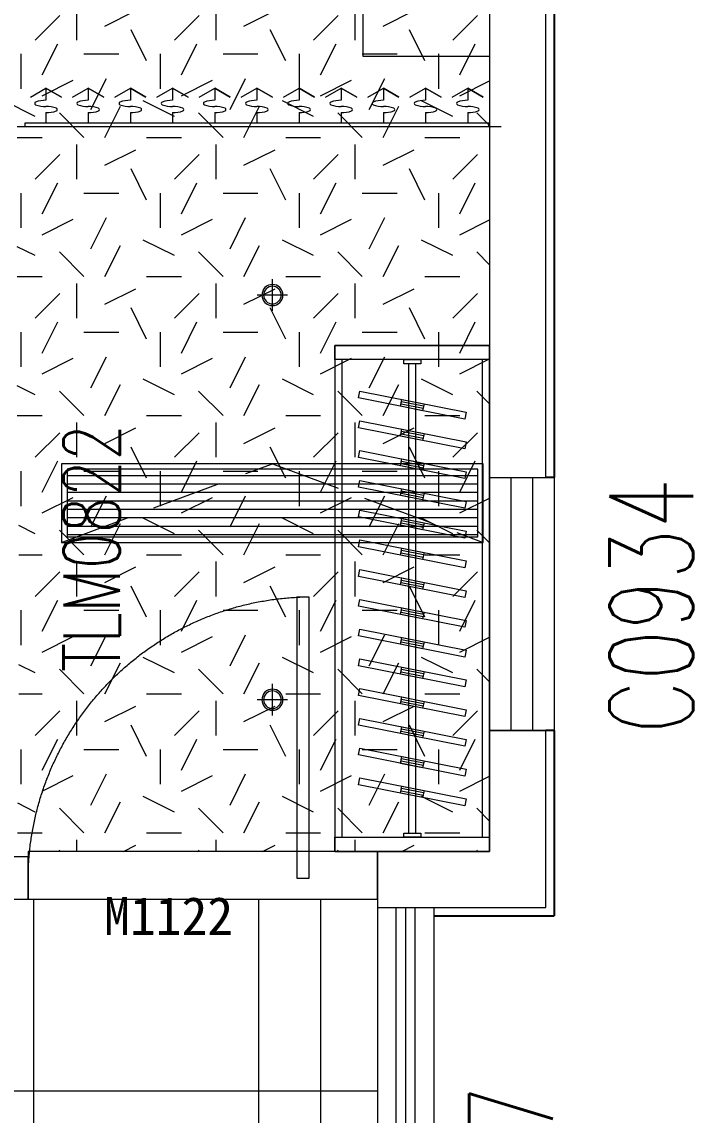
# Model space of a CAD drawing. Header units: millimetres. Extents: x 164760 to 3716174, y -1766400 to 11969.
# Drawn here: x 3575913 to 3578301, y -1637483 to -1633592 of the extents above; entities that cross this region are included whole.
import ezdxf
from ezdxf.enums import TextEntityAlignment as Align

# ---------------------------------------------------------------- set-up
doc = ezdxf.new("R2010")
doc.units = ezdxf.units.MM
doc.header["$LTSCALE"] = 1000
for name, pattern in [('DASH', [0.35, 0.25, -0.1]), ('DOTE', [2.42, 2, -0.2, 0.02, -0.2]), ('HIDDEN', [0.375, 0.25, -0.125, 0, 0])]:
    doc.linetypes.add(name, pattern=pattern)
doc.layers.get('0').update_dxf_attribs({"color": 253, "linetype": 'CONTINUOUS'})
for name, color, linetype, lineweight in [('DOOR【门】', 253, 'CONTINUOUS', 0), ('FC-FLOOR【地材分格】', 253, 'CONTINUOUS', 0), ('FF-FURN【成品家具】', 253, 'CONTINUOUS', 0), ('FF-Win【窗】', 253, 'CONTINUOUS', 0), ('RC-FCU【空调设备】', 253, 'CONTINUOUS', 0), ('RC-LIGHT【天花灯具】', 253, 'CONTINUOUS', 0), ('RC-Modelling【天花造型】', 253, 'CONTINUOUS', 0), ('RC-Text【天花文字】', 253, 'CONTINUOUS', 0), ('WALL', 253, 'CONTINUOUS', 0), ('Wall【墙体】', 253, 'CONTINUOUS', 0)]:
    doc.layers.add(name, color=color, linetype=linetype, lineweight=lineweight)
doc.layers.add('SURFACE', color=253, linetype='CONTINUOUS')
doc.layers.add('WINDOW_TEXT', color=253, linetype='CONTINUOUS')
doc.styles.add('_TCH_WINDOW', font='SIMPLEX', dxfattribs={"bigfont": 'GBCBIG'})
doc.styles.add('文字', font='')
doc.styles.get('文字').set_extended_font_data('SimSun')

# ---------------------------------------------------------------- blocks, each defined once
blk = doc.blocks.new('$TCHSYS$WIN2D')
for p, q in [((-0.5, 0.5), (0.5, 0.5)), ((-0.5, 0.5), (-0.5, -0.5)), ((0.5, 0.5), (0.5, -0.5)), ((0.5, 0.1667), (-0.5, 0.1667)), ((0.5, -0.1667), (-0.5, -0.1667)), ((-0.5, -0.5), (0.5, -0.5))]:
    blk.add_line(p, q)
blk = doc.blocks.new('$WINLIB2D$00000005')
for p, q in [((-0.5, 0.5), (0.5, 0.5)), ((-0.5, 0.5), (-0.5, -0.5)), ((0.5, -0.5), (0.5, 0.5)), ((0.5, 0.1667), (-0.5, 0.1667)), ((0.5, 0), (-0.5, 0)), ((0.5, -0.1667), (-0.5, -0.1667)), ((-0.5, -0.5), (0.5, -0.5))]:
    blk.add_line(p, q)
blk = doc.blocks.new('DOOR_D01')
at = {"layer": 'DOOR【门】'}
blk.add_lwpolyline([(-0.4556, 1), (-0.4556, 0), (-0.5, 0), (-0.5, 1)], close=True, dxfattribs=at)
at = {"layer": 'DOOR【门】', "color": 8, "linetype": 'HIDDEN', "ltscale": 15}
blk.add_arc((-0.5114, -0.0104), 1.0114, 0.5915, 87.4664, dxfattribs=at)
blk = doc.blocks.new('*U599')
for p, q in [((0, -12), (0, 0)), ((0, 0), (1650, 0)), ((1650, 0), (1650, -12)), ((1650, -12), (0, -12)), ((75, -49.3), (75, -12)), ((225, -49.3), (225, -12)), ((375, -49.3), (375, -12)), ((525, -49.3), (525, -12)), ((675, -49.3), (675, -12)), ((825, -49.3), (825, -12)), ((975, -49.3), (975, -12)), ((1125, -49.3), (1125, -12)), ((1275, -49.3), (1275, -12)), ((1425, -49.3), (1425, -12)), ((1575, -49.3), (1575, -12)), ((1575, -49.3), (1575, -12)), ((19.6, -104.5), (75, -136.2)), ((75, -136.2), (75, -93.2)), ((130.4, -104.5), (75, -136.2)), ((75, -136.2), (130.4, -104.5)), ((169.6, -104.5), (225, -136.2)), ((225, -136.2), (225, -93.2)), ((280.4, -104.5), (225, -136.2)), ((225, -136.2), (280.4, -104.5)), ((319.6, -104.5), (375, -136.2)), ((375, -136.2), (375, -93.2)), ((430.4, -104.5), (375, -136.2)), ((375, -136.2), (430.4, -104.5)), ((469.6, -104.5), (525, -136.2)), ((525, -136.2), (525, -93.2)), ((580.4, -104.5), (525, -136.2)), ((525, -136.2), (580.4, -104.5)), ((619.6, -104.5), (675, -136.2)), ((675, -136.2), (675, -93.2)), ((730.4, -104.5), (675, -136.2)), ((675, -136.2), (730.4, -104.5)), ((769.6, -104.5), (825, -136.2)), ((825, -136.2), (825, -93.2)), ((880.4, -104.5), (825, -136.2)), ((825, -136.2), (880.4, -104.5)), ((919.6, -104.5), (975, -136.2)), ((975, -136.2), (975, -93.2)), ((1030.4, -104.5), (975, -136.2)), ((975, -136.2), (1030.4, -104.5)), ((1069.6, -104.5), (1125, -136.2)), ((1125, -136.2), (1125, -93.2)), ((1180.4, -104.5), (1125, -136.2)), ((1125, -136.2), (1180.4, -104.5)), ((1219.6, -104.5), (1275, -136.2)), ((1275, -136.2), (1275, -93.2)), ((1330.4, -104.5), (1275, -136.2)), ((1275, -136.2), (1330.4, -104.5)), ((1369.6, -104.5), (1425, -136.2)), ((1425, -136.2), (1425, -93.2)), ((1480.4, -104.5), (1425, -136.2)), ((1425, -136.2), (1480.4, -104.5)), ((1519.6, -104.5), (1575, -136.2)), ((1519.6, -104.5), (1575, -136.2)), ((1575, -136.2), (1575, -93.2)), ((1575, -136.2), (1575, -93.2)), ((1630.4, -104.5), (1575, -136.2)), ((1575, -136.2), (1630.4, -104.5)), ((1630.4, -104.5), (1575, -136.2)), ((1575, -136.2), (1630.4, -104.5))]:
    blk.add_line(p, q)
at = {"extrusion": (0, 0, -1)}
for centre, major_axis, start_param, end_param in [((40, -82.2), (3.69, -3.69), 1.137309, 3.57508), ((72.5, -170.8), (-70.4, -70.4), 2.004284, 2.381239), ((77.5, -148.9), (-70.4, -70.4), 2.33115, 2.708105), ((77.5, 28.3), (70.4, -70.4), 0.433488, 0.810442), ((110, -60.3), (3.69, -3.69), 4.278901, 6.716673), ((190, -82.2), (3.69, -3.69), 1.137309, 3.57508), ((222.5, -170.8), (-70.4, -70.4), 2.004284, 2.381239), ((227.5, -148.9), (-70.4, -70.4), 2.33115, 2.708105), ((227.5, 28.3), (70.4, -70.4), 0.433488, 0.810442), ((260, -60.3), (3.69, -3.69), 4.278901, 6.716673), ((340, -82.2), (3.69, -3.69), 1.137309, 3.57508), ((372.5, -170.8), (-70.4, -70.4), 2.004284, 2.381239), ((377.5, -148.9), (-70.4, -70.4), 2.33115, 2.708105), ((377.5, 28.3), (70.4, -70.4), 0.433488, 0.810442), ((410, -60.3), (3.69, -3.69), 4.278901, 6.716673), ((490, -82.2), (3.69, -3.69), 1.137309, 3.57508), ((522.5, -170.8), (-70.4, -70.4), 2.004284, 2.381239), ((527.5, -148.9), (-70.4, -70.4), 2.33115, 2.708105), ((527.5, 28.3), (70.4, -70.4), 0.433488, 0.810442), ((560, -60.3), (3.69, -3.69), 4.278901, 6.716673), ((640, -82.2), (3.69, -3.69), 1.137309, 3.57508), ((672.5, -170.8), (-70.4, -70.4), 2.004284, 2.381239), ((677.5, -148.9), (-70.4, -70.4), 2.33115, 2.708105), ((677.5, 28.3), (70.4, -70.4), 0.433488, 0.810442), ((710, -60.3), (3.69, -3.69), 4.278901, 6.716673), ((790, -82.2), (3.69, -3.69), 1.137309, 3.57508), ((822.5, -170.8), (-70.4, -70.4), 2.004284, 2.381239), ((827.5, -148.9), (-70.4, -70.4), 2.33115, 2.708105), ((827.5, 28.3), (70.4, -70.4), 0.433488, 0.810442), ((860, -60.3), (3.69, -3.69), 4.278901, 6.716673), ((940, -82.2), (3.69, -3.69), 1.137309, 3.57508), ((972.5, -170.8), (-70.4, -70.4), 2.004284, 2.381239), ((977.5, -148.9), (-70.4, -70.4), 2.33115, 2.708105), ((977.5, 28.3), (70.4, -70.4), 0.433488, 0.810442), ((1010, -60.3), (3.69, -3.69), 4.278901, 6.716673), ((1090, -82.2), (3.69, -3.69), 1.137309, 3.57508), ((1122.5, -170.8), (-70.4, -70.4), 2.004284, 2.381239), ((1127.5, -148.9), (-70.4, -70.4), 2.33115, 2.708105), ((1127.5, 28.3), (70.4, -70.4), 0.433488, 0.810442), ((1160, -60.3), (3.69, -3.69), 4.278901, 6.716673), ((1240, -82.2), (3.69, -3.69), 1.137309, 3.57508), ((1272.5, -170.8), (-70.4, -70.4), 2.004284, 2.381239), ((1277.5, -148.9), (-70.4, -70.4), 2.33115, 2.708105), ((1277.5, 28.3), (70.4, -70.4), 0.433488, 0.810442), ((1310, -60.3), (3.69, -3.69), 4.278901, 6.716673), ((1390, -82.2), (3.69, -3.69), 1.137309, 3.57508), ((1422.5, -170.8), (-70.4, -70.4), 2.004284, 2.381239), ((1427.5, -148.9), (-70.4, -70.4), 2.33115, 2.708105), ((1427.5, 28.3), (70.4, -70.4), 0.433488, 0.810442), ((1460, -60.3), (3.69, -3.69), 4.278901, 6.716673), ((1540, -82.2), (3.69, -3.69), 1.137309, 3.57508), ((1540, -82.2), (3.69, -3.69), 1.137309, 3.57508), ((1572.5, -170.8), (-70.4, -70.4), 2.004284, 2.381239), ((1572.5, -170.8), (-70.4, -70.4), 2.004284, 2.381239), ((1577.5, -148.9), (-70.4, -70.4), 2.33115, 2.708105), ((1577.5, -148.9), (-70.4, -70.4), 2.33115, 2.708105), ((1577.5, 28.3), (70.4, -70.4), 0.433488, 0.810442), ((1577.5, 28.3), (70.4, -70.4), 0.433488, 0.810442), ((1610, -60.3), (3.69, -3.69), 4.278901, 6.716673), ((1610, -60.3), (3.69, -3.69), 4.278901, 6.716673), ((72.5, 6.4), (70.4, -70.4), 0.760354, 1.137309), ((222.5, 6.4), (70.4, -70.4), 0.760354, 1.137309), ((372.5, 6.4), (70.4, -70.4), 0.760354, 1.137309), ((522.5, 6.4), (70.4, -70.4), 0.760354, 1.137309), ((672.5, 6.4), (70.4, -70.4), 0.760354, 1.137309), ((822.5, 6.4), (70.4, -70.4), 0.760354, 1.137309), ((972.5, 6.4), (70.4, -70.4), 0.760354, 1.137309), ((1122.5, 6.4), (70.4, -70.4), 0.760354, 1.137309), ((1272.5, 6.4), (70.4, -70.4), 0.760354, 1.137309), ((1422.5, 6.4), (70.4, -70.4), 0.760354, 1.137309), ((1572.5, 6.4), (70.4, -70.4), 0.760354, 1.137309), ((1572.5, 6.4), (70.4, -70.4), 0.760354, 1.137309)]:
    blk.add_ellipse(centre, major_axis=major_axis, ratio=1, start_param=start_param, end_param=end_param, dxfattribs=at)
blk = doc.blocks.new('ZL_0317145799')
at = {"layer": 'RC-FCU【空调设备】'}
h = blk.add_hatch(dxfattribs=at)
h.set_pattern_fill('_USER', color=8, scale=30, pattern_type=0)
h.set_pattern_definition([(0, (-5926276.942, -1197962.362), (0, 30), [])])
h.paths.add_polyline_path([(730, -260), (730, -20), (-730, -20), (-730, -260)])
blk.add_lwpolyline([(-750, -280), (-750, 0), (750, 0), (750, -280)], close=True, dxfattribs=at)
at = {"layer": 'RC-FCU【空调设备】', "color": 8, "linetype": 'DASH'}
blk.add_lwpolyline([(-750, 0), (0, -280), (750, 0)], dxfattribs=at)
at = {"layer": 'RC-FCU【空调设备】', "color": 8}
blk.add_lwpolyline([(-730, -260), (-730, -20), (730, -20), (730, -260)], close=True, dxfattribs=at)
blk = doc.blocks.new('圆形筒灯')
at = {"color": 251, "linetype": 'DOTE', "ltscale": 43.504693}
blk.add_line((0, 90.6), (0, -90.6), dxfattribs=at)
at = {"color": 251, "linetype": 'DOTE', "ltscale": 41.297046}
blk.add_line((86, 0), (-86, 0), dxfattribs=at)
blk.add_ellipse((0, 0), major_axis=(-42.4, 42.4), ratio=1, start_param=2.355868237233172, end_param=8.639053544412757)
at = {"color": 251}
blk.add_ellipse((0, 0), major_axis=(35.4, 35.4), ratio=1, start_param=5.49871431692557, end_param=11.78189962410516, dxfattribs=at)

msp = doc.modelspace()

# ---------------------------------------------------------------- hatches: boundary and pattern name
at = {"layer": 'FC-FLOOR【地材分格】'}
h = msp.add_hatch(dxfattribs=at)
h.set_pattern_fill('DD地毯1SC500', color=256, scale=495, double=1, pattern_type=2)
h.set_pattern_definition([(0, (3266486.35, -1418678.75), (495, 495), [123.75, -371.25]), (0, (3266758.6, -1418381.75), (495, 495), [123.75, -371.25]), (90, (3266535.85, -1418505.5), (-495, 495), [123.75, -371.25]), (90, (3266733.85, -1418332.25), (-495, 495), [123.75, -371.25]), (45, (3266585.35, -1418332.25), (0, 495), [123.75, -576.2857]), (135, (3266758.6, -1418678.75), (-495, 5e-14), [123.75, -576.2857]), (26.56505, (3266610.1, -1418530.25), (495, -2e-06), [123.75, -983.10365]), (26.56505, (3266832.85, -1418282.75), (495, -2e-06), [123.75, -983.10365]), (63.43495, (3266832.85, -1418678.75), (-2e-06, 495), [123.75, -983.10365]), (63.43495, (3266610.1, -1418456), (-2e-06, 495), [123.75, -983.10365]), (63.43495, (3266783.35, -1418579.75), (-2e-06, 495), [123.75, -983.10365]), (116.56505, (3266486.35, -1418406.5), (2e-06, 495), [123.75, -983.10365]), (153.43495, (3266585.35, -1418604.5), (-495, -2e-06), [123.75, -983.10365])])
h.paths.add_polyline_path([(3577576.9, -1630714.2), (3577176.9, -1630714.2), (3577176.9, -1630314.2), (3576126.9, -1630314.2), (3574926.9, -1630314.2), (3573976.9, -1630314.2), (3573976.9, -1633962.8), (3575896.9, -1633962.8), (3575896.9, -1635105.6), (3575902.5, -1635105.6), (3575902.5, -1635905.6), (3575897.1, -1636544.2), (3577178.4, -1636544.2), (3577576.9, -1636544.2), (3577576.9, -1636114.2), (3577576.9, -1636026.4), (3577576.9, -1635214.2)])
h = msp.add_hatch(dxfattribs=at)
h.set_pattern_fill('_USER', color=256, scale=800, double=1, pattern_type=0)
h.set_pattern_definition([(0, (3778355.65, -1406196.8), (0, 800), []), (90, (3778355.65, -1406196.8), (-800, 5e-14), [])])
h.paths.add_polyline_path([(3577178.4, -1636714.2), (3575935.2, -1636714.2), (3573976.9, -1636714.2), (3573376.9, -1636714.2), (3572826.9, -1636714.2), (3571326.9, -1636713.4), (3571326.9, -1636714.2), (3570576.9, -1636714.2), (3569976.9, -1636714.2), (3569576.9, -1636714.2), (3568476.9, -1636714.2), (3565041.8, -1636714.2), (3563941.8, -1636714.2), (3561222.8, -1636714.2), (3560122.8, -1636714.2), (3559398.8, -1636714.2), (3559398.8, -1630414.2), (3559376.9, -1630414.2), (3556176.9, -1630414.2), (3556176.9, -1630714.2), (3556176.9, -1633165.3), (3556176.9, -1633914.2), (3556176.9, -1635014.2), (3556176.9, -1635764.2), (3556176.9, -1636714.2), (3556026.9, -1636714.2), (3556026.9, -1636564.2), (3556026.9, -1636714.2), (3555226.9, -1636714.2), (3555226.9, -1636564.2), (3555226.9, -1636714.2), (3555151.9, -1636714.2), (3554926.9, -1636714.2), (3554926.9, -1636564.2), (3555076.9, -1636564.2), (3555076.9, -1636714.2), (3553476.9, -1636714.2), (3553476.9, -1636715.3), (3551751.9, -1636715.3), (3551751.9, -1636715.3), (3550851.9, -1636715.3), (3548752, -1636715.3), (3548752, -1636865.5), (3548602, -1636865.5), (3548602, -1636715.3), (3548601.9, -1630714.2), (3548376.9, -1630714.2), (3548376.9, -1630414.2), (3545176.9, -1630414.2), (3544976.9, -1630414.2), (3541776.9, -1630414.2), (3541776.9, -1630714.2), (3541176.9, -1630714.2), (3541176.9, -1630414.2), (3537976.9, -1630414.2), (3537776.9, -1630414.2), (3534576.9, -1630414.2), (3534576.9, -1630714.2), (3534126.9, -1630714.2), (3534126.9, -1632064.1), (3534136.9, -1632064.1), (3534136.9, -1632814.2), (3536676.9, -1632814.2), (3536676.9, -1633164.2), (3536676.9, -1635764.2), (3536676.9, -1636714.2), (3536426.9, -1636714.2), (3534126.9, -1636714.2), (3533976.9, -1636714.2), (3533976.9, -1635764.2), (3533976.9, -1635014.2), (3533976.9, -1633914.2), (3533976.9, -1633164.2), (3533976.9, -1632889.2), (3533976.9, -1630714.2), (3533976.9, -1630414.2), (3530751.9, -1630414.2), (3530751.9, -1636714.2), (3530359.9, -1636714.2), (3529259.9, -1636714.2), (3521433.8, -1636714.2), (3520335.5, -1636714.2), (3520176.9, -1636714.2), (3519576.9, -1636714.2), (3518826.9, -1636714.2), (3518826.9, -1636713), (3517326.9, -1636713), (3517326.9, -1636714.2), (3516776.9, -1636714.2), (3516176.9, -1636714.2), (3516076.9, -1636714.2), (3514976.9, -1636714.2), (3513576.9, -1636714.2), (3513576.9, -1636714.2), (3512526.9, -1636714.2), (3512526.9, -1636714.2), (3509827.2, -1636714.2), (3508327.2, -1636714.2), (3507802.2, -1636714.2), (3507626.9, -1636714.2), (3505326.9, -1636714.2), (3505176.9, -1636714.2), (3505176.9, -1635764.2), (3505176.9, -1635014.2), (3505176.9, -1633914.2), (3505176.9, -1633164.2), (3505176.9, -1632889.2), (3505176.9, -1630714.2), (3505176.9, -1630414.2), (3501951.9, -1630414.2), (3501951.9, -1636714.2), (3501649.1, -1636714.2), (3500552.4, -1636714.2), (3492635.5, -1636714.2), (3491535.5, -1636714.2), (3491376.9, -1636714.2), (3490776.9, -1636714.2), (3490026.9, -1636714.2), (3488526.9, -1636714.2), (3487976.9, -1636714.2), (3487376.9, -1636714.2), (3487326.9, -1636714.2), (3486326.9, -1636714.2), (3485176.9, -1636714.2), (3484176.9, -1636714.2), (3484176.9, -1636744.2), (3484176.9, -1638484.2), (3484176.9, -1639114.2), (3483776.9, -1639114.2), (3483776.9, -1639665.4), (3484440.4, -1639665.4), (3485940.4, -1639665.4), (3486140.4, -1639665.4), (3486140.4, -1638964.2), (3490776.9, -1638964.2), (3490776.9, -1638514.2), (3491376.9, -1638514.2), (3491376.9, -1638964.2), (3496151.9, -1638964.2), (3496151.9, -1639665.4), (3496351.9, -1639665.4), (3497851.9, -1639665.4), (3498201.9, -1639665.4), (3498201.9, -1639114.2), (3497976.9, -1639114.2), (3497976.9, -1638514.2), (3498576.9, -1638514.2), (3498576.9, -1638964.2), (3499525.2, -1638964.2), (3501025.2, -1638964.2), (3505176.9, -1638964.2), (3505176.9, -1638514.2), (3505776.9, -1638514.2), (3505776.9, -1638964.2), (3509765.2, -1638964.2), (3511265.2, -1638964.2), (3512376.9, -1638964.2), (3512376.9, -1638514.2), (3512976.9, -1638514.2), (3512976.9, -1638964.2), (3514106.7, -1638964.2), (3515606.7, -1638964.2), (3519576.9, -1638964.2), (3519576.9, -1638514.2), (3520176.9, -1638514.2), (3520176.9, -1638964.2), (3524402.6, -1638964.2), (3525902.6, -1638964.2), (3526776.9, -1638964.2), (3526776.9, -1638514.2), (3527376.9, -1638514.2), (3527376.9, -1638964.2), (3528210, -1638964.2), (3529710, -1638964.2), (3533976.9, -1638964.2), (3533976.9, -1638514.2), (3534576.9, -1638514.2), (3534576.9, -1638964.2), (3537876.9, -1638964.2), (3538648.3, -1638964.2), (3540148.3, -1638964.2), (3541176.9, -1638964.2), (3541176.9, -1638514.2), (3541776.9, -1638514.2), (3541776.9, -1638964.2), (3544326.9, -1638964.2), (3545826.9, -1638964.2), (3548376.9, -1638964.2), (3548376.9, -1638514.2), (3548602, -1638514.2), (3548602, -1638365.5), (3548752, -1638365.5), (3548752, -1638514.2), (3548976.9, -1638514.2), (3548976.9, -1638964.2), (3549079.2, -1638964.2), (3549079.2, -1638964.2), (3549981.8, -1638964.2), (3554572, -1638964.2), (3554572, -1638964.2), (3555474.6, -1638964.2), (3555576.9, -1638964.2), (3555576.9, -1638514.2), (3556176.9, -1638514.2), (3556176.9, -1638964.2), (3556275, -1638964.2), (3556275, -1638964.2), (3557175, -1638964.2), (3561151.4, -1638964.2), (3562251.4, -1638964.2), (3562776.9, -1638964.2), (3562776.9, -1638514.2), (3563376.9, -1638514.2), (3563376.9, -1638964.2), (3563902.5, -1638964.2), (3565002.5, -1638964.2), (3568351.4, -1638964.2), (3569451.4, -1638964.2), (3569976.9, -1638964.2), (3569976.9, -1638514.2), (3570576.9, -1638514.2), (3570576.9, -1638964.2), (3575551.4, -1638964.2), (3576651.4, -1638964.2), (3577176.9, -1638964.2), (3577176.9, -1638484.2), (3577178.4, -1638484.2)])

# ---------------------------------------------------------------- linework, layer by layer
at = {"layer": 'FC-FLOOR【地材分格】', "color": 3}
msp.add_lwpolyline([(3577178.4, -1636544.2), (3575935.2, -1636544.2), (3575935.2, -1636714.2), (3577178.4, -1636714.2)], close=True, dxfattribs=at)
at = {"layer": 'FF-FURN【成品家具】'}
for p, q in [((3577126.9, -1633715.9), (3577126.9, -1630714.2)), ((3577576.9, -1630714.2), (3577576.9, -1633715.9)), ((3577576.9, -1633715.9), (3577126.9, -1633715.9))]:
    msp.add_line(p, q, dxfattribs=at)
for points in [[(3577026.9, -1634794.2), (3577026.9, -1634744.2), (3577576.9, -1634744.2), (3577576.9, -1634794.2)], [(3577576.9, -1636544.2), (3577576.9, -1634744.2), (3577026.9, -1634744.2), (3577026.9, -1636544.2)], [(3577271.9, -1634809.2), (3577271.9, -1634794.2), (3577331.9, -1634794.2), (3577331.9, -1634809.2)], [(3577271.9, -1634809.2), (3577271.9, -1634794.2), (3577331.9, -1634794.2), (3577331.9, -1634809.2)], [(3577576.9, -1636494.2), (3577576.9, -1636544.2), (3577026.9, -1636544.2), (3577026.9, -1636494.2)], [(3577331.9, -1636479.2), (3577331.9, -1636494.2), (3577271.9, -1636494.2), (3577271.9, -1636479.2)]]:
    msp.add_lwpolyline(points, close=True, dxfattribs=at)
for points in [[(3577051.9, -1636494.2), (3577051.9, -1634794.2)], [(3577551.9, -1636494.2), (3577551.9, -1634794.2)]]:
    msp.add_lwpolyline(points, dxfattribs=at)
at = {"layer": 'FF-FURN【成品家具】', "ltscale": 0.006}
for points in [[(3577289.4, -1636479.2), (3577289.4, -1634809.2)], [(3577314.4, -1636479.2), (3577314.4, -1634809.2)]]:
    msp.add_lwpolyline(points, dxfattribs=at)
for points in [[(3577488.3, -1635005.7), (3577110.7, -1634930.6), (3577115.5, -1634906.1), (3577493.2, -1634981.2)], [(3577338.7, -1634976), (3577260.2, -1634960.4), (3577265.1, -1634935.9), (3577343.6, -1634951.5)], [(3577340.2, -1634968.6), (3577261.7, -1634953), (3577263.7, -1634943.2), (3577342.1, -1634958.8)], [(3577488.3, -1635111.6), (3577110.7, -1635036.5), (3577115.5, -1635012), (3577493.2, -1635087.1)], [(3577338.7, -1635081.9), (3577260.2, -1635066.3), (3577265.1, -1635041.7), (3577343.6, -1635057.4)], [(3577340.2, -1635074.5), (3577261.7, -1635058.9), (3577263.7, -1635049.1), (3577342.1, -1635064.7)], [(3577488.3, -1635217.5), (3577110.7, -1635142.4), (3577115.5, -1635117.9), (3577493.2, -1635193)], [(3577338.7, -1635187.8), (3577260.2, -1635172.1), (3577265.1, -1635147.6), (3577343.6, -1635163.2)], [(3577340.2, -1635180.4), (3577261.7, -1635164.8), (3577263.7, -1635155), (3577342.1, -1635170.6)], [(3577488.3, -1635323.4), (3577110.7, -1635248.3), (3577115.5, -1635223.8), (3577493.2, -1635298.9)], [(3577338.7, -1635293.6), (3577260.2, -1635278), (3577265.1, -1635253.5), (3577343.6, -1635269.1)], [(3577340.2, -1635286.3), (3577261.7, -1635270.7), (3577263.7, -1635260.9), (3577342.1, -1635276.5)], [(3577488.3, -1635429.3), (3577110.7, -1635354.2), (3577115.5, -1635329.6), (3577493.2, -1635404.8)], [(3577338.7, -1635399.5), (3577260.2, -1635383.9), (3577265.1, -1635359.4), (3577343.6, -1635375)], [(3577340.2, -1635392.2), (3577261.7, -1635376.6), (3577263.7, -1635366.7), (3577342.1, -1635382.4)], [(3577488.3, -1635535.2), (3577110.7, -1635460), (3577115.5, -1635435.5), (3577493.2, -1635510.6)], [(3577338.7, -1635505.4), (3577260.2, -1635489.8), (3577265.1, -1635465.3), (3577343.6, -1635480.9)], [(3577340.2, -1635498), (3577261.7, -1635482.4), (3577263.7, -1635472.6), (3577342.1, -1635488.2)], [(3577488.3, -1635641), (3577110.7, -1635565.9), (3577115.5, -1635541.4), (3577493.2, -1635616.5)], [(3577338.7, -1635611.3), (3577260.2, -1635595.7), (3577265.1, -1635571.2), (3577343.6, -1635586.8)], [(3577340.2, -1635603.9), (3577261.7, -1635588.3), (3577263.7, -1635578.5), (3577342.1, -1635594.1)], [(3577488.3, -1635746.9), (3577110.7, -1635671.8), (3577115.5, -1635647.3), (3577493.2, -1635722.4)], [(3577338.7, -1635717.2), (3577260.2, -1635701.6), (3577265.1, -1635677), (3577343.6, -1635692.6)], [(3577340.2, -1635709.8), (3577261.7, -1635694.2), (3577263.7, -1635684.4), (3577342.1, -1635700)], [(3577488.3, -1635852.8), (3577110.7, -1635777.7), (3577115.5, -1635753.2), (3577493.2, -1635828.3)], [(3577338.7, -1635823), (3577260.2, -1635807.4), (3577265.1, -1635782.9), (3577343.6, -1635798.5)], [(3577340.2, -1635815.7), (3577261.7, -1635800.1), (3577263.7, -1635790.3), (3577342.1, -1635805.9)], [(3577488.3, -1635958.7), (3577110.7, -1635883.6), (3577115.5, -1635859.1), (3577493.2, -1635934.2)], [(3577338.7, -1635928.9), (3577260.2, -1635913.3), (3577265.1, -1635888.8), (3577343.6, -1635904.4)], [(3577340.2, -1635921.6), (3577261.7, -1635906), (3577263.7, -1635896.2), (3577342.1, -1635911.8)], [(3577488.3, -1636064.6), (3577110.7, -1635989.5), (3577115.5, -1635964.9), (3577493.2, -1636040)], [(3577338.7, -1636034.8), (3577260.2, -1636019.2), (3577265.1, -1635994.7), (3577343.6, -1636010.3)], [(3577340.2, -1636027.5), (3577261.7, -1636011.8), (3577263.7, -1636002), (3577342.1, -1636017.6)], [(3577488.3, -1636170.4), (3577110.7, -1636095.3), (3577115.5, -1636070.8), (3577493.2, -1636145.9)], [(3577338.7, -1636140.7), (3577260.2, -1636125.1), (3577265.1, -1636100.6), (3577343.6, -1636116.2)], [(3577340.2, -1636133.3), (3577261.7, -1636117.7), (3577263.7, -1636107.9), (3577342.1, -1636123.5)], [(3577488.3, -1636276.3), (3577110.7, -1636201.2), (3577115.5, -1636176.7), (3577493.2, -1636251.8)], [(3577338.7, -1636246.6), (3577260.2, -1636231), (3577265.1, -1636206.5), (3577343.6, -1636222.1)], [(3577340.2, -1636239.2), (3577261.7, -1636223.6), (3577263.7, -1636213.8), (3577342.1, -1636229.4)], [(3577488.3, -1636382.2), (3577110.7, -1636307.1), (3577115.5, -1636282.6), (3577493.2, -1636357.7)], [(3577338.7, -1636352.5), (3577260.2, -1636336.9), (3577265.1, -1636312.3), (3577343.6, -1636327.9)], [(3577340.2, -1636345.1), (3577261.7, -1636329.5), (3577263.7, -1636319.7), (3577342.1, -1636335.3)]]:
    msp.add_lwpolyline(points, close=True, dxfattribs=at)
at = {"layer": 'RC-Modelling【天花造型】'}
for p, q in [((3575896.9, -1633964.5), (3577617.9, -1633964.5)), ((3576976.9, -1638484.2), (3576976.9, -1636713))]:
    msp.add_line(p, q, dxfattribs=at)
msp.add_lwpolyline([(3577178.4, -1636544.2), (3575935.2, -1636544.2), (3575935.2, -1636714.2), (3577178.4, -1636714.2)], close=True, dxfattribs=at)
at = {"layer": 'SURFACE'}
for p, q in [((3577806.9, -1630114.2), (3577806.9, -1635214.2)), ((3577806.9, -1635214.2), (3577776.9, -1635214.2)), ((3577806.9, -1636114.2), (3577776.9, -1636114.2)), ((3577806.9, -1636114.2), (3577806.9, -1636774.2)), ((3577378.4, -1636774.2), (3577806.9, -1636774.2))]:
    msp.add_line(p, q, dxfattribs=at)
at = {"layer": 'WALL'}
msp.add_line((3577576.9, -1636026.4), (3577576.9, -1636456.4), dxfattribs=at)
at = {"layer": 'Wall【墙体】', "color": 9}
for p, q in [((3577576.9, -1630714.2), (3577576.9, -1635214.2)), ((3577776.9, -1635214.2), (3577776.9, -1630714.2)), ((3577576.9, -1635214.2), (3577776.9, -1635214.2)), ((3577776.9, -1636114.2), (3577576.9, -1636114.2)), ((3577576.9, -1636114.2), (3577576.9, -1636544.2)), ((3577776.9, -1636744.2), (3577776.9, -1636114.2)), ((3577178.4, -1636544.2), (3577178.4, -1636744.2)), ((3577178.4, -1636544.2), (3577576.9, -1636544.2)), ((3575935.2, -1636564.2), (3575776.9, -1636564.2)), ((3575935.2, -1636714.2), (3575935.2, -1636564.2)), ((3573976.9, -1636714.2), (3575935.2, -1636714.2)), ((3577178.4, -1636744.2), (3577378.4, -1636744.2)), ((3577378.4, -1636744.2), (3577776.9, -1636744.2))]:
    msp.add_line(p, q, dxfattribs=at)

# ---------------------------------------------------------------- block references
at = {"layer": 'DOOR【门】'}
ref = msp.add_blockref('DOOR_D01', (3576435.2, -1636639.2), dxfattribs=dict(at, xscale=-1000, yscale=1000, zscale=1000))
ref.add_attrib('A', 'M1122', dxfattribs={"layer": 'RC-Text【天花文字】', "height": 135, "style": '文字'}).set_placement((3576435.2, -1636774.2), align=Align.MIDDLE)
at = {"layer": 'FF-Win【窗】'}
ref = msp.add_blockref('$TCHSYS$WIN2D', (3577691.9, -1635664.2), dxfattribs=dict(at, xscale=900, yscale=-230, zscale=900, rotation=270))
ref.add_attrib('A', 'C0934', (3578300.7, -1636125.6), dxfattribs={"layer": 'WINDOW_TEXT', "height": 297.5, "rotation": 90, "style": '_TCH_WINDOW', "width": 0.705882})
ref = msp.add_blockref('$WINLIB2D$00000005', (3577278.4, -1637614.2), dxfattribs=dict(at, xscale=1740, yscale=-200, zscale=1740, rotation=270))
ref.add_attrib('A', 'C1727', (3577802.2, -1638287.6), dxfattribs={"layer": 'WINDOW_TEXT', "height": 297.5, "rotation": 90, "style": '_TCH_WINDOW', "width": 0.705882})
at = {"layer": 'RC-FCU【空调设备】', "ltscale": 10, "xscale": -1, "rotation": 180}
msp.add_blockref('*U599', (3575924, -1633964.5), dxfattribs=at)
at = {"layer": 'RC-FCU【空调设备】', "xscale": -1, "rotation": 180}
msp.add_blockref('ZL_0317145799', (3576804.4, -1635444.5), dxfattribs=at)
at = {"layer": 'RC-LIGHT【天花灯具】', "xscale": -0.625, "yscale": 0.625, "zscale": 0.625, "rotation": 180}
for p in [(3576804.4, -1634564.5), (3576804.4, -1636004.6)]:
    msp.add_blockref('圆形筒灯', p, dxfattribs=at)

# ---------------------------------------------------------------- texts
at = {"layer": 'DOOR【门】', "color": 3, "style": '_TCH_WINDOW', "width": 0.75}
msp.add_text('TLM0822', height=200, rotation=90, dxfattribs=at).set_placement((3576261.4, -1635905.6))

doc.saveas('drawing.dxf')
